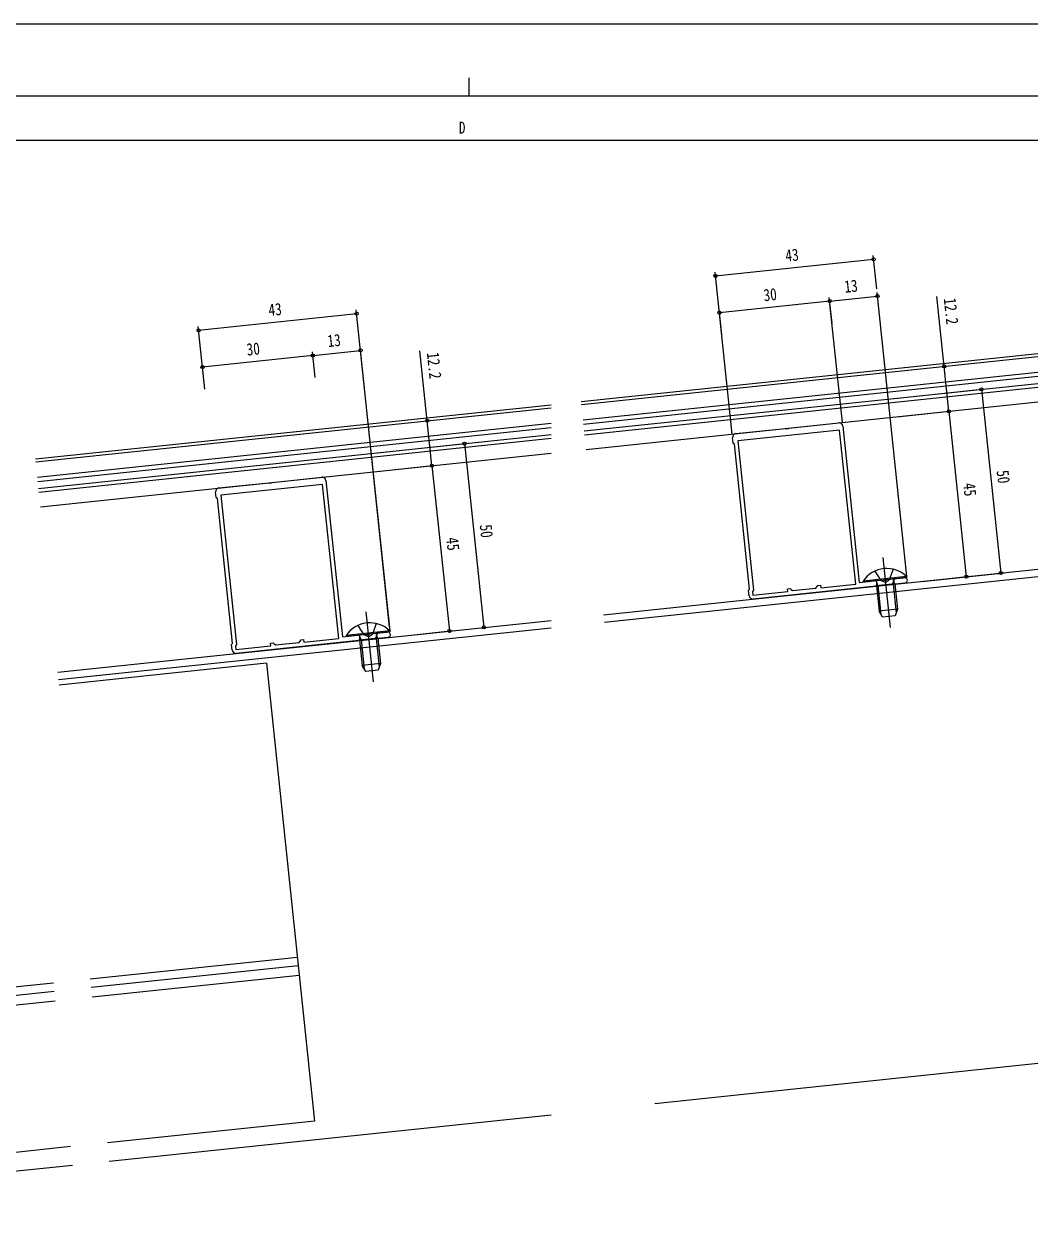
# Model space of a CAD drawing. Units: millimetres, scale not verified. Extents: x -420 to 420, y -297 to 297.
# Drawn here: x -120.8 to 151.3, y -30.2 to 297 of the extents above; entities that cross this region are included whole.
import ezdxf
from ezdxf.enums import TextEntityAlignment as Align

# ---------------------------------------------------------------- set-up
doc = ezdxf.new("R2010")
doc.units = ezdxf.units.MM
doc.header["$LTSCALE"] = 2
for name, color, linetype in [('0-2_YKK_11', 7, 'Continuous'), ('0-3_YKK_12', 2, 'Continuous'), ('0-4_YKK_13', 4, 'Continuous'), ('0-5_YKK_D', 6, 'Continuous'), ('0-6_YKK_ZWAK', 7, 'Continuous')]:
    doc.layers.add(name, color=color, linetype=linetype)
doc.styles.add('ＭＳ ゴシック', font='')
doc.styles.get('ＭＳ ゴシック').set_extended_font_data('MS Gothic')

msp = doc.modelspace()

# ---------------------------------------------------------------- linework, layer by layer
at = {"layer": '0-2_YKK_11'}
for points in [[(71.734, 186.243), (85.201, 187.658), (85.396, 187.558), (85.943, 187.615), (86.113, 187.754), (99.581, 189.169)], [(100.68, 188.279), (105.122, 146.012), (111.628, 146.696), (111.823, 146.596), (112.37, 146.653), (112.539, 146.792), (117.305, 147.293)], [(75.339, 142.379), (75.182, 143.871), (75.449, 144.201), (71.33, 183.385), (71.001, 183.652), (70.844, 185.144)], [(-68.103, 171.545), (-54.635, 172.961), (-54.44, 172.86), (-53.893, 172.918), (-53.724, 173.056), (-40.256, 174.472)], [(-39.157, 173.582), (-34.714, 131.315), (-28.209, 131.999), (-28.014, 131.898), (-27.467, 131.956), (-27.297, 132.094), (-22.532, 132.595)], [(-64.498, 127.682), (-64.655, 129.173), (-64.388, 129.503), (-68.506, 168.687), (-68.836, 168.954), (-68.993, 170.446)], [(117.462, 145.801), (105.279, 144.52), (76.438, 141.489)], [(-22.375, 131.103), (-34.558, 129.823), (-63.399, 126.792)]]:
    msp.add_lwpolyline(points, dxfattribs=at)
for points in [[(104.169, 145.51), (99.79, 187.18), (72.241, 184.285), (76.487, 143.893), (76.22, 143.563), (76.323, 142.583), (85.771, 143.576), (85.697, 144.272), (86.394, 144.345), (86.723, 144.078), (87.053, 143.811), (93.418, 144.48), (93.685, 144.81), (93.952, 145.14), (94.648, 145.213), (94.721, 144.517)], [(-35.667, 130.812), (-40.047, 172.483), (-67.595, 169.587), (-63.35, 129.196), (-63.617, 128.866), (-63.514, 127.886), (-54.066, 128.879), (-54.139, 129.575), (-53.443, 129.648), (-53.113, 129.381), (-52.783, 129.114), (-46.418, 129.783), (-46.151, 130.113), (-45.884, 130.442), (-45.188, 130.516), (-45.115, 129.819)]]:
    msp.add_lwpolyline(points, close=True, dxfattribs=at)
for centre, radius, start, end in [((99.685, 188.175), 1, 6.00001, 95.99999), ((71.838, 185.248), 1, 96.00001, 185.99999), ((-40.151, 173.477), 1, 6.00001, 95.99999), ((-67.998, 170.551), 1, 96.00001, 185.99999), ((117.383, 146.547), 0.75, 275.99999, 96.00001), ((76.333, 142.484), 1, 186.00001, 275.99999), ((-22.453, 131.849), 0.75, 275.99999, 96.00001), ((-63.503, 127.786), 1, 186.00001, 275.99999)]:
    msp.add_arc(centre, radius, start, end, dxfattribs=at)
at = {"layer": '0-3_YKK_12'}
for p, q in [((29.893, 194.916), (274.516, 220.627)), ((29.976, 194.12), (277.581, 220.145)), ((30.416, 189.943), (278.02, 215.968)), ((30.834, 185.966), (260.474, 210.102)), ((31.252, 181.988), (260.892, 206.124)), ((-117.726, 179.401), (21.749, 194.061)), ((-117.642, 178.605), (21.749, 193.256)), ((-117.203, 174.428), (21.749, 189.033)), ((-116.785, 170.451), (21.749, 185.011)), ((-116.367, 166.472), (21.749, 180.989)), ((35.955, 137.234), (250.74, 159.809)), ((36.164, 135.245), (250.95, 157.82)), ((111.456, 152.711), (113.443, 133.815)), ((-28.38, 138.014), (-26.394, 119.118)), ((-111.663, 121.719), (21.749, 135.741)), ((-111.454, 119.73), (21.749, 133.73)), ((264.643, 27.538), (49.858, 4.963)), ((-97.761, -10.553), (21.749, 2.008)), ((-228.165, -24.259), (-107.706, -11.598))]:
    msp.add_line(p, q, dxfattribs=at)
at = {"layer": '0-4_YKK_13'}
for p, q in [((293.063, 216.341), (30.541, 188.753)), ((30.729, 186.963), (293.251, 214.551)), ((21.749, 187.825), (-117.077, 173.234)), ((-116.889, 171.444), (21.749, 186.015)), ((117.925, 147.607), (106.19, 146.374)), ((106.216, 146.127), (117.951, 147.361)), ((109.327, 149.051), (110.959, 146.49)), ((114.3, 149.574), (113.236, 146.729)), ((117.925, 147.607), (117.951, 147.361)), ((106.19, 146.374), (106.216, 146.127)), ((109.744, 145.09), (109.897, 145.705)), ((114.716, 145.613), (109.744, 145.09)), ((109.744, 145.09), (110.465, 138.228)), ((110.174, 145.135), (109.885, 146.033)), ((110.174, 145.135), (110.992, 137.358)), ((112.161, 146.004), (110.959, 146.49)), ((112.161, 146.004), (113.236, 146.729)), ((114.286, 145.568), (114.382, 146.506)), ((114.286, 145.568), (115.103, 137.79)), ((114.716, 145.613), (114.439, 146.182)), ((114.716, 145.613), (115.438, 138.751)), ((115.438, 138.751), (110.465, 138.228)), ((111.438, 136.621), (110.465, 138.228)), ((115.438, 138.751), (114.82, 136.976)), ((-30.509, 134.354), (-28.877, 131.793)), ((-25.537, 134.877), (-26.6, 132.032)), ((114.82, 136.976), (111.438, 136.621)), ((-21.911, 132.91), (-33.646, 131.676)), ((-33.646, 131.676), (-33.621, 131.43)), ((-33.621, 131.43), (-21.885, 132.663)), ((-30.093, 130.393), (-29.94, 131.007)), ((-25.12, 130.915), (-30.093, 130.393)), ((-29.662, 130.438), (-29.951, 131.336)), ((-27.675, 131.307), (-28.877, 131.793)), ((-27.675, 131.307), (-26.6, 132.032)), ((-25.551, 130.87), (-25.455, 131.808)), ((-25.12, 130.915), (-25.397, 131.485)), ((-25.12, 130.915), (-24.399, 124.053)), ((-21.911, 132.91), (-21.885, 132.663)), ((-30.093, 130.393), (-29.372, 123.531)), ((-29.662, 130.438), (-28.845, 122.661)), ((-25.551, 130.87), (-24.733, 123.093)), ((-55.229, 124.131), (-111.297, 118.238)), ((-55.229, 124.131), (-42.215, 0.313)), ((-24.399, 124.053), (-29.372, 123.531)), ((-28.398, 121.924), (-29.372, 123.531)), ((-25.017, 122.279), (-28.398, 121.924)), ((-24.399, 124.053), (-25.017, 122.279)), ((-46.866, 44.569), (-102.935, 38.676)), ((-46.626, 42.282), (-102.694, 36.389)), ((-46.354, 39.696), (-102.423, 33.803)), ((-112.88, 37.631), (-243.816, 23.869)), ((-112.64, 35.344), (-243.576, 21.582)), ((-112.368, 32.758), (-243.304, 18.996)), ((-42.215, 0.313), (-98.283, -5.58)), ((-108.229, -6.625), (-240.063, -20.482))]:
    msp.add_line(p, q, dxfattribs=at)
for centre, radius, start, end in [((112.575, 142.07), 7.7, 45.98312, 146.01688), ((109.314, 145.85), 0.6, 346.03043, 96), ((114.978, 146.445), 0.6, 96, 205.96957), ((-27.262, 127.372), 7.7, 45.98312, 146.01688), ((-30.522, 131.152), 0.6, 346.03043, 96), ((-24.858, 131.747), 0.6, 96, 205.96957)]:
    msp.add_arc(centre, radius, start, end, dxfattribs=at)
at = {"layer": '0-5_YKK_D'}
for p, q in [((295.505, 265.579), (-372.984, 265.579)), ((66.245, 228.903), (109.009, 233.398)), ((109.845, 225.442), (108.904, 234.392)), ((70.739, 186.138), (66.14, 229.898)), ((97.753, 216.127), (97.021, 223.088)), ((100.575, 189.274), (97.021, 223.088)), ((97.125, 222.094), (110.054, 223.452)), ((118.025, 147.62), (109.95, 224.447)), ((-21.812, 132.922), (-30.932, 219.695)), ((67.917, 212.991), (67.185, 219.952)), ((97.126, 222.094), (67.29, 218.958)), ((-73.592, 214.206), (-30.827, 218.7)), ((-71.919, 198.293), (-73.696, 215.2)), ((-21.916, 133.917), (-29.887, 209.75)), ((-42.711, 207.396), (-72.547, 204.26)), ((-42.084, 201.429), (-42.815, 208.391)), ((-42.084, 201.429), (-42.815, 208.391)), ((-42.711, 207.396), (-29.782, 208.755)), ((-71.919, 198.293), (-72.651, 205.255)), ((114.637, 195.779), (139.157, 198.357)), ((138.162, 198.252), (143.389, 148.526)), ((115.389, 190.831), (130.369, 192.405)), ((129.374, 192.301), (134.078, 147.547)), ((-25.199, 181.082), (-0.68, 183.659)), ((-1.674, 183.555), (3.552, 133.828)), ((-24.448, 176.133), (-9.468, 177.708)), ((-10.462, 177.603), (-5.759, 132.85)), ((122.148, 146.293), (144.383, 148.63)), ((122.148, 146.293), (135.072, 147.652)), ((-17.689, 131.596), (4.547, 133.933)), ((-17.689, 131.596), (-4.764, 132.954))]:
    msp.add_line(p, q, dxfattribs=at)
for points in [[(129.374, 192.301), (128.099, 204.434), (126.109, 223.37)], [(-10.462, 177.603), (-11.738, 189.737), (-13.728, 208.672)]]:
    msp.add_lwpolyline(points, dxfattribs=at)
for centre in [(109.009, 233.398), (66.245, 228.903), (97.125, 222.094), (97.126, 222.094), (110.054, 223.452), (67.29, 218.958), (-30.827, 218.7), (-73.592, 214.206), (-42.711, 207.396), (-42.711, 207.396), (-29.782, 208.755), (-72.547, 204.26), (128.099, 204.434), (138.162, 198.252), (-11.738, 189.737), (129.374, 192.301), (129.374, 192.301), (-1.674, 183.555), (-10.462, 177.603), (-10.462, 177.603), (134.078, 147.547), (143.389, 148.526), (3.552, 133.828), (-5.759, 132.85)]:
    msp.add_circle(centre, 0.425, dxfattribs=at)
at = {"layer": '0-6_YKK_ZWAK'}
for p, q in [((-0.498, 282.5), (-0.498, 277.5)), ((389.502, 277.5), (-390.498, 277.5))]:
    msp.add_line(p, q, dxfattribs=at)
msp.add_lwpolyline([(-420.5, -297), (420.5, -297), (420.5, 297), (-420.5, 297)], close=True, dxfattribs=at)

# ---------------------------------------------------------------- texts
at = {"layer": '0-5_YKK_D', "style": 'ＭＳ ゴシック', "width": 0.8}
msp.add_text('D', height=3.299, dxfattribs=at).set_placement((-3.21, 266.379), align=Align.BOTTOM_LEFT)
for s, rotation, p in [('43', 6, (85.415, 231.722)), ('13', 6, (101.378, 223.345)), ('30', 6, (79.499, 221.045)), ('12.2', 276, (126.988, 222.658)), ('43', 6, (-54.422, 217.025)), ('13', 6, (-38.458, 208.648)), ('30', 6, (-60.338, 206.348)), ('12.2', 276, (-12.849, 207.96)), ('50', 276, (141.295, 176.098)), ('45', 276, (132.246, 172.633)), ('50', 276, (1.459, 161.401)), ('45', 276, (-7.591, 157.936))]:
    msp.add_text(s, height=3.299, rotation=rotation, dxfattribs=at).set_placement(p, align=Align.BOTTOM_LEFT)

doc.saveas('drawing.dxf')
